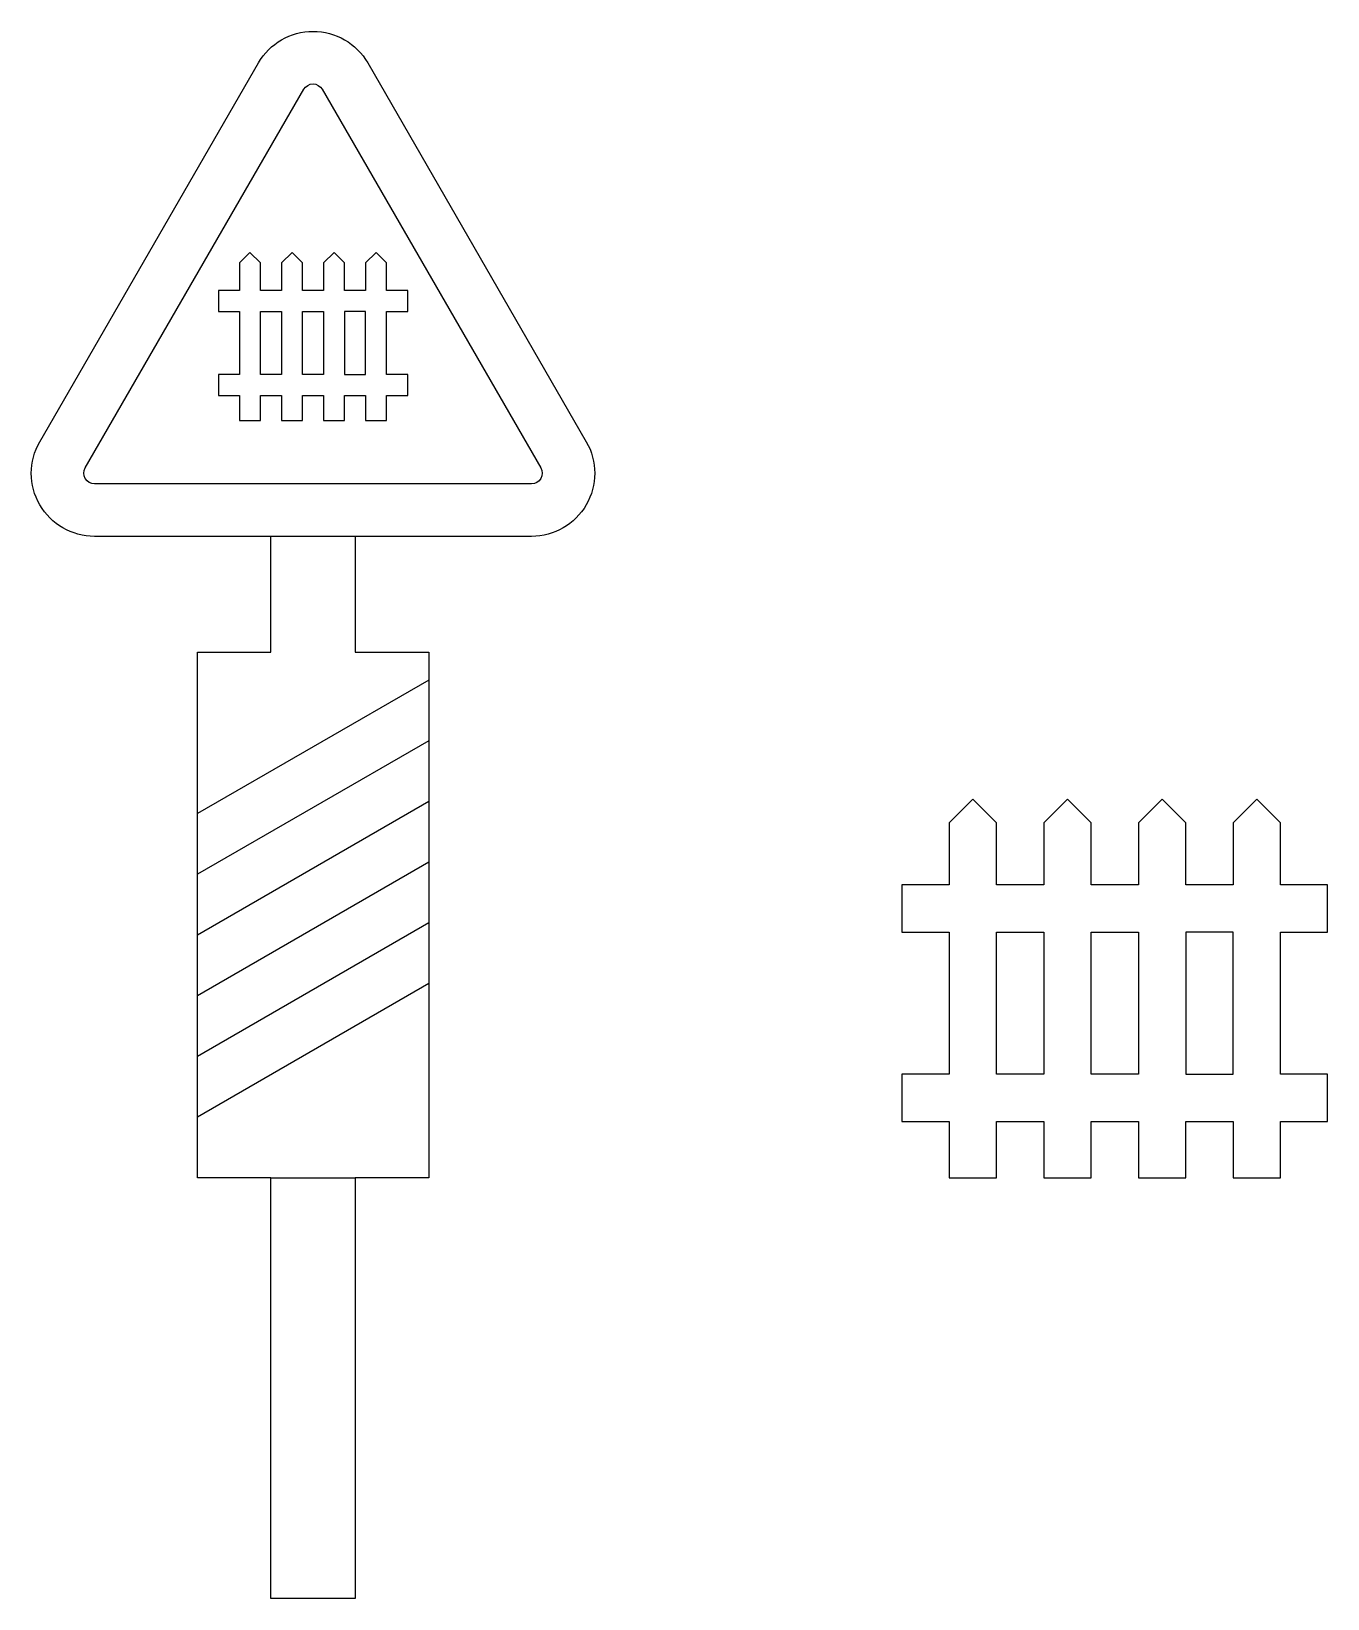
# Model space of a CAD drawing. Header units: millimetres. Extents: x 27 to 150, y 100 to 249.
import ezdxf

# ---------------------------------------------------------------- set-up
doc = ezdxf.new("R2010")
doc.units = ezdxf.units.MM

msp = doc.modelspace()

# ---------------------------------------------------------------- linework, layer by layer
for p, q in [((48, 228), (47, 227)), ((49, 227), (48, 228)), ((52, 228), (51, 227)), ((53, 227), (52, 228)), ((56, 228), (55, 227)), ((57, 227), (56, 228)), ((60, 228), (59, 227)), ((61, 227), (60, 228)), ((47, 227), (47, 224.39)), ((49, 224.39), (49, 227)), ((51, 227), (51, 224.39)), ((53, 224.39), (53, 227)), ((55, 227), (55, 224.39)), ((57, 224.39), (57, 227)), ((59, 227), (59, 224.39)), ((61, 224.39), (61, 227)), ((47, 224.39), (45, 224.39)), ((45, 224.39), (45, 222.39)), ((51, 224.39), (49, 224.39)), ((55, 224.39), (53, 224.39)), ((59, 224.39), (57, 224.39)), ((63, 224.39), (61, 224.39)), ((63, 222.39), (63, 224.39)), ((45, 222.39), (47, 222.39)), ((47, 222.39), (47, 216.39)), ((49, 222.39), (51, 222.39)), ((49, 216.39), (49, 222.39)), ((51, 222.39), (51, 216.39)), ((53, 222.39), (55, 222.39)), ((53, 216.39), (53, 222.39)), ((55, 222.39), (55, 216.39)), ((57, 222.39), (57, 216.39)), ((59, 222.39), (57, 222.39)), ((59, 216.39), (59, 222.39)), ((61, 216.39), (61, 222.39)), ((61, 222.39), (63, 222.39)), ((47, 216.39), (45, 216.39)), ((45, 216.39), (45, 214.39)), ((51, 216.39), (49, 216.39)), ((55, 216.39), (53, 216.39)), ((57, 216.39), (59, 216.39)), ((63, 216.39), (61, 216.39)), ((63, 214.39), (63, 216.39)), ((45, 214.39), (47, 214.39)), ((47, 214.39), (47, 212)), ((49, 212), (49, 214.39)), ((49, 214.39), (51, 214.39)), ((51, 214.39), (51, 212)), ((53, 212), (53, 214.39)), ((53, 214.39), (55, 214.39)), ((55, 214.39), (55, 212)), ((57, 212), (57, 214.39)), ((57, 214.39), (59, 214.39)), ((59, 214.39), (59, 212)), ((61, 212), (61, 214.39)), ((61, 214.39), (63, 214.39)), ((47, 212), (49, 212)), ((51, 212), (53, 212)), ((55, 212), (57, 212)), ((59, 212), (61, 212)), ((50, 190), (50, 201)), ((58, 201), (58, 190)), ((43, 140), (43, 190)), ((43, 190), (50, 190)), ((58, 190), (65, 190)), ((65, 190), (65, 140)), ((65, 187.34), (43, 174.64)), ((65, 181.57), (43, 168.87)), ((116.75, 176), (114.5, 173.75)), ((119, 173.75), (116.75, 176)), ((125.75, 176), (123.5, 173.75)), ((128, 173.75), (125.75, 176)), ((134.75, 176), (132.5, 173.75)), ((137, 173.75), (134.75, 176)), ((143.75, 176), (141.5, 173.75)), ((146, 173.75), (143.75, 176)), ((65, 175.8), (43, 163.09)), ((114.5, 173.75), (114.5, 167.88)), ((119, 167.88), (119, 173.75)), ((123.5, 173.75), (123.5, 167.88)), ((128, 167.88), (128, 173.75)), ((132.5, 173.75), (132.5, 167.88)), ((137, 167.88), (137, 173.75)), ((141.5, 173.75), (141.5, 167.88)), ((146, 167.88), (146, 173.75)), ((65, 170.02), (43, 157.32)), ((114.5, 167.88), (110, 167.88)), ((110, 167.88), (110, 163.38)), ((123.5, 167.88), (119, 167.88)), ((132.5, 167.88), (128, 167.88)), ((141.5, 167.88), (137, 167.88)), ((150.5, 167.88), (146, 167.88)), ((150.5, 163.38), (150.5, 167.88)), ((65, 164.25), (43, 151.55)), ((110, 163.38), (114.5, 163.38)), ((114.5, 163.38), (114.5, 149.88)), ((119, 163.38), (123.5, 163.38)), ((119, 149.88), (119, 163.38)), ((123.5, 163.38), (123.5, 149.88)), ((128, 163.38), (132.5, 163.38)), ((128, 149.88), (128, 163.38)), ((132.5, 163.38), (132.5, 149.88)), ((137, 163.38), (137, 149.88)), ((141.5, 163.38), (137, 163.38)), ((141.5, 149.88), (141.5, 163.38)), ((146, 149.88), (146, 163.38)), ((146, 163.38), (150.5, 163.38)), ((65, 158.48), (43, 145.77)), ((114.5, 149.88), (110, 149.88)), ((110, 149.88), (110, 145.38)), ((123.5, 149.88), (119, 149.88)), ((132.5, 149.88), (128, 149.88)), ((137, 149.88), (141.5, 149.88)), ((150.5, 149.88), (146, 149.88)), ((150.5, 145.38), (150.5, 149.88)), ((110, 145.38), (114.5, 145.38)), ((114.5, 145.38), (114.5, 140)), ((119, 140), (119, 145.38)), ((119, 145.38), (123.5, 145.38)), ((123.5, 145.38), (123.5, 140)), ((128, 140), (128, 145.38)), ((128, 145.38), (132.5, 145.38)), ((132.5, 145.38), (132.5, 140)), ((137, 140), (137, 145.38)), ((137, 145.38), (141.5, 145.38)), ((141.5, 145.38), (141.5, 140)), ((146, 140), (146, 145.38)), ((146, 145.38), (150.5, 145.38)), ((50, 140), (43, 140)), ((50, 100), (50, 140)), ((50, 140), (58, 140)), ((65, 140), (58, 140)), ((58, 140), (58, 100)), ((114.5, 140), (119, 140)), ((123.5, 140), (128, 140)), ((132.5, 140), (137, 140)), ((141.5, 140), (146, 140)), ((58, 100), (50, 100))]:
    msp.add_line(p, q)
for points in [[(50, 201), (33.21, 201, -0.57735), (28.01, 210), (48.8, 246.01, -0.57735), (59.2, 246.01), (79.99, 210, -0.57735), (74.79, 201), (58, 201)], [(50, 206), (33.21, 206, -0.57735), (32.34, 207.5), (53.13, 243.51, -0.57735), (54.87, 243.51), (75.66, 207.5, -0.57735), (74.79, 206), (58, 206)]]:
    msp.add_lwpolyline(points, format="xyb", close=True)

doc.saveas('drawing.dxf')
